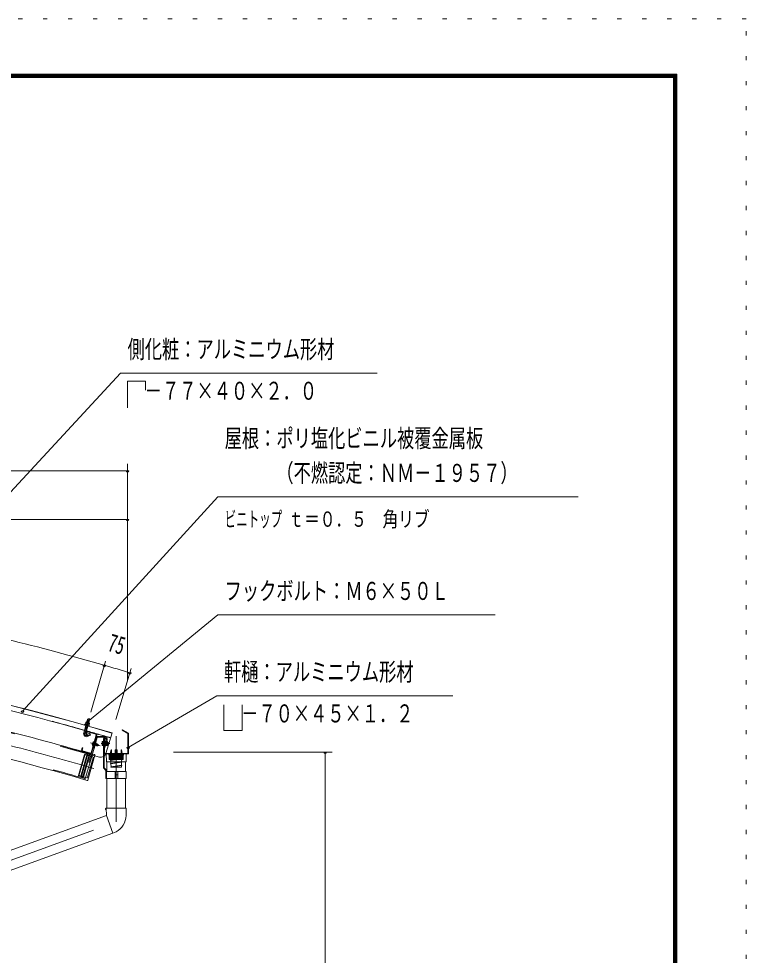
# Model space of a CAD drawing. Units: millimetres, scale not verified. Extents: x -25778 to 25782, y -10500 to 10500.
# Drawn here: x 20536 to 25782, y 3746 to 10500 of the extents above; entities that cross this region are included whole.
import ezdxf
from ezdxf.enums import TextEntityAlignment as Align

# ---------------------------------------------------------------- set-up
doc = ezdxf.new("R2010")
doc.units = ezdxf.units.MM
doc.header["$LTSCALE"] = 60
for name, pattern in [('USER2', [10, 4, -6]), ('USER3', [24, 12, -5, 2, -5]), ('USER4', [3, 0.5, -2.5])]:
    doc.linetypes.add(name, pattern=pattern)
for name, color, linetype, lineweight in [('0-6_2-0BOLD', 7, 'Continuous', 18), ('0-7_2-1HIDDEN', 3, 'USER2', 18), ('0-8_2-2CENTER', 3, 'USER3', 18), ('0-9_2-4THIN', 4, 'Continuous', 18), ('0-A_2-5DIM', 3, 'Continuous', 18), ('0-C_F-F', 5, 'Continuous', 18), ('0-D_F-E_J_ADD', 5, 'USER4', 18)]:
    doc.layers.add(name, color=color, linetype=linetype, lineweight=lineweight)
doc.styles.add('ＭＳ ゴシック', font='')
doc.styles.get('ＭＳ ゴシック').set_extended_font_data('MS Gothic')

msp = doc.modelspace()

# ---------------------------------------------------------------- linework, layer by layer
at = {"layer": '0-6_2-0BOLD'}
for p, q in [((21004.17, 5351.27), (21019.23, 5403.31)), ((21022.35, 5413.08), (21025.48, 5423.91)), ((21039.35, 5419.9), (21036.21, 5409.07)), ((21026.69, 5375.13), (21012.28, 5379.3)), ((21033.64, 5399.14), (21018.58, 5347.1)), ((21026.14, 5355.25), (21021.42, 5338.92)), ((21034.94, 5356.87), (21091.61, 5340.47)), ((21092.72, 5344.31), (21036.05, 5360.71)), ((21094.34, 5335.51), (21057.09, 5206.79)), ((21164.17, 5201), (21208.06, 5349.69)), ((21041.34, 5137.96), (21098.19, 5334.4)), ((21085.46, 5262.48), (21085.5, 5268.08)), ((21089.79, 5259.01), (21091.05, 5274.78)), ((21094.59, 5317.74), (21093.46, 5318.07)), ((21095.02, 5271.42), (21094.94, 5259.73)), ((21099, 5323.27), (21154.76, 5323.27)), ((21101.98, 5256.77), (21102.89, 5271.36)), ((21103.25, 5271.25), (21102.34, 5256.67)), ((21147.01, 5280.49), (21138.23, 5280.49)), ((21147.01, 5288.9), (21151.01, 5288.9)), ((21154.76, 5314.77), (21151.01, 5314.77)), ((21151.01, 5310.77), (21154.76, 5310.77)), ((21168.01, 5314.77), (21158.51, 5314.77)), ((21160.97, 5290.77), (21162.23, 5283.27)), ((21162.23, 5280.49), (21173.5, 5280.49)), ((21178.51, 5265.77), (21178.51, 5280.77)), ((20994.35, 5216.62), (21051.03, 5200.22)), ((21052.14, 5204.06), (20995.46, 5220.46)), ((21083.69, 5260.78), (21083.43, 5260.85)), ((21108.64, 5267.04), (21109.44, 5263.79)), ((21138.23, 5266.05), (21147.01, 5266.05)), ((21151.01, 5257.65), (21147.01, 5257.65)), ((21162.23, 5263.27), (21160.97, 5255.77)), ((21173.5, 5266.05), (21162.23, 5266.05)), ((21032.95, 5008.56), (21085.15, 5188.65)), ((21082.59, 5193.29), (21066.98, 5197.81)), ((21167.26, 5143.97), (21166.25, 5198.27)), ((21307.25, 5141.52), (21169.76, 5141.52)), ((21171.01, 5141.52), (21171.01, 5072.27)), ((21306.01, 5072.27), (21306.01, 5141.52)), ((21310.76, 5198.27), (21309.75, 5143.97)), ((21168.5, 5079.77), (21164.51, 5079.77)), ((21229.76, 5022.27), (21229.76, 5072.27)), ((21249.01, 5072.27), (21249.01, 5022.27)), ((21171.01, 5022.27), (21171.01, 4806.83)), ((21229.76, 5047.27), (21249.01, 5047.27)), ((21306.01, 4806.83), (21306.01, 5022.27)), ((19114.34, 4007.38), (21167.22, 4754.57)), ((21213.39, 4627.71), (19160.52, 3880.52))]:
    msp.add_line(p, q, dxfattribs=at)
for points in [[(21014.27, 5415.42), (21044.29, 5406.73), (21043.18, 5402.89), (21013.16, 5411.58)], [(21072.67, 5246.01), (21086.45, 5294.07), (21092.46, 5292.35), (21078.68, 5244.29)], [(21162.23, 5258.9), (21162.23, 5287.65), (21173.5, 5287.65), (21174.72, 5285.52), (21174.72, 5261.02), (21173.5, 5258.9)]]:
    msp.add_lwpolyline(points, close=True, dxfattribs=at)
for points in [[(21043.09, 5407.08), (21046.23, 5417.91), (21044.52, 5419.68), (21020.99, 5426.49), (21018.61, 5425.9), (21015.47, 5415.07)], [(21025.55, 5425.17), (21032.5, 5449.18), (21046.91, 5445.01), (21039.96, 5421)], [(21032.5, 5449.18), (21035.6, 5450.89), (21045.2, 5448.11), (21046.91, 5445.01)], [(21021.42, 5338.92), (21025.26, 5337.81), (21029.98, 5354.14)], [(21029.4, 5338.45), (21044.73, 5346.9), (21051.97, 5333.76), (21036.64, 5325.31)], [(21154.76, 5319.52), (21154.76, 5202.02), (21322.26, 5202.02), (21322.26, 5346.11), (21280.83, 5370.02), (21282.7, 5373.27), (21326.01, 5348.27), (21326.01, 5198.27), (21151.01, 5198.27)], [(21070.85, 5254.34), (21069.86, 5254.63), (21079.59, 5288.25), (21080.58, 5287.96)], [(21154.76, 5319.52), (21099, 5319.52), (21075.8, 5238.61), (21072.19, 5239.65), (21095.39, 5320.55)], [(21090.69, 5274.89), (21088.92, 5273.19), (21087.11, 5273.71)], [(21098.19, 5316.7), (21101.14, 5315.85), (21088.81, 5273.22)], [(21088.92, 5273.19), (21088.85, 5261.5), (21089.43, 5259.12), (21090.69, 5274.89), (21091.05, 5274.78), (21091.64, 5272.4), (21091.56, 5260.71), (21089.79, 5259.01), (21089.43, 5259.12)], [(21091.64, 5272.4), (21095.02, 5271.42), (21096.79, 5273.12), (21095.53, 5257.35), (21094.94, 5259.73), (21091.56, 5260.71)], [(21095.53, 5257.35), (21095.89, 5257.25), (21097.15, 5273.02), (21096.79, 5273.12)], [(21097.15, 5273.02), (21097.74, 5270.64), (21097.66, 5258.95), (21095.89, 5257.25)], [(21097.66, 5258.95), (21099.53, 5258.41), (21101.52, 5258.63), (21101.12, 5269.66), (21097.74, 5270.64)], [(21101.12, 5269.66), (21102.89, 5271.36), (21103.25, 5271.25), (21104.02, 5268.12), (21104.75, 5258.99), (21102.34, 5256.67), (21101.98, 5256.77), (21101.52, 5258.63)], [(21104.75, 5258.99), (21114.14, 5260.03), (21109.44, 5263.79), (21109.06, 5259.47), (21108.28, 5267.14), (21106.9, 5265.82), (21104.02, 5268.12)], [(21147.01, 5258.9), (21138.23, 5258.9), (21137.01, 5261.02), (21137.01, 5285.52), (21138.23, 5287.65), (21147.01, 5287.65)], [(21310.26, 5022.27), (21164.51, 5022.27), (21164.51, 5079.77), (21147.01, 5097.27), (21147.01, 5310.77)], [(21151.01, 5310.77), (21151.01, 5098.93), (21168.5, 5081.43), (21168.5, 5022.27)], [(21158.51, 5319.52), (21158.51, 5248.27), (21154.76, 5248.27)], [(21158.51, 5310.77), (21168.01, 5310.77), (21168.01, 5294.77), (21172.01, 5294.77), (21172.01, 5310.77)], [(21158.51, 5256.18), (21160.97, 5255.77), (21160.97, 5290.77), (21158.51, 5290.36)], [(21174.72, 5280.77), (21178.51, 5280.77), (21181.01, 5278.27), (21181.01, 5268.27), (21178.51, 5265.77), (21174.72, 5265.77)], [(20992.74, 5225.42), (20997.46, 5241.75), (20993.62, 5242.86), (20988.89, 5226.53)], [(21085.68, 5262.41), (21049.02, 5135.74), (21041.34, 5137.96)], [(21088.85, 5261.5), (21085.46, 5262.48), (21083.69, 5260.78), (21083.8, 5262.17)], [(21106.9, 5265.82), (21109.06, 5259.47), (21108.64, 5267.04), (21108.28, 5267.14)], [(21196.01, 5202.02), (21201, 5227.02), (21203.51, 5227.02), (21203.51, 5202.02)], [(21232.06, 5202.02), (21232.06, 5227.02), (21244.96, 5227.02), (21244.96, 5202.02)], [(21273.51, 5202.02), (21273.51, 5227.02), (21276, 5227.02), (21281.01, 5202.02)], [(21066.98, 5197.81), (21012.7, 5010.52), (21028.3, 5006)], [(21168.5, 5072.27), (21310.26, 5072.27), (21310.26, 5022.27)], [(21166.26, 4806.83), (21160.26, 4801.83), (21160.26, 4796.83), (21166.46, 4796.83)], [(21167.31, 4754.33), (21166.26, 4806.83), (21310.75, 4806.83), (21309.69, 4753.38)], [(21167.31, 4754.33), (21213.31, 4627.94), (21236.98, 4636.29)]]:
    msp.add_lwpolyline(points, dxfattribs=at)
for centre, radius, start, end in [((15820.2, -12904.66), 19031.62, 73.55577, 88.07326), ((15820.2, -12904.66), 19032.88, 73.55577, 88.07326), ((15820.2, -12904.66), 18995.38, 74.14726, 78.36084), ((15820.2, -12904.66), 18845.38, 73.8607, 78.6474), ((21013.07, 5409), 2.5, 73.8607, 253.8607), ((21020.76, 5420.48), 5.83, 36.0182, 73.8607), ((21026.69, 5402.1), 21.84, 54.56461, 93.15678), ((21041.51, 5414.48), 5.83, 73.8607, 111.70319), ((21041.88, 5400.66), 2.5, 253.86072, 73.8607), ((21025.78, 5345.02), 22.5, 163.8607, 298.8607), ((21025.78, 5345.02), 7.5, 163.8607, 298.8607), ((15820.2, -12904.66), 18995.38, 73.55577, 74.10202), ((21033.82, 5353.02), 8, 73.8607, 163.8607), ((21033.82, 5353.02), 4, 73.8607, 163.8607), ((21090.5, 5336.62), 4, 343.86072, 73.8607), ((21090.5, 5336.62), 8, 343.86072, 73.8607), ((15820.2, -12904.66), 18654.62, 73.8364, 77.76871), ((21088.68, 5267.4), 22.75, 113.57584, 214.14557), ((21078.1, 5270.46), 11.73, 121.67393, 206.04745), ((21099, 5319.52), 3.75, 90, 163.99217), ((21158.84, 5273.27), 21.84, 160.7039, 199.29608), ((21142.84, 5284.07), 5.83, 180, 217.84248), ((21151.01, 5310.77), 4, 90, 180), ((21154.76, 5319.52), 3.75, 0, 90), ((21168.01, 5310.77), 4, 0, 90), ((21152.88, 5273.27), 21.84, 340.70392, 19.29608), ((21168.89, 5284.07), 5.83, 322.1575, 0), ((20996.58, 5224.31), 8, 163.8607, 253.8607), ((20996.58, 5224.31), 4, 163.8607, 253.8607), ((21053.25, 5207.91), 8, 253.8607, 343.8607), ((21053.25, 5207.91), 4, 253.8607, 343.8607), ((21128.2, 5211.61), 37.5, 253.66959, 343.55577), ((21142.84, 5262.48), 5.83, 142.1575, 180), ((21168.89, 5262.48), 5.83, 0, 37.84248), ((21081.55, 5189.69), 3.75, 343.83641, 73.8364), ((15820.2, -12904.66), 18840.38, 73.66959, 73.77559), ((21169.76, 5144.02), 2.5, 181.05997, 270), ((21307.25, 5144.02), 2.5, 270, 358.94002), ((21029.35, 5009.6), 3.75, 253.8364, 343.8364), ((21174.71, 4756.07), 135, 297.46495, 358.85423)]:
    msp.add_arc(centre, radius, start, end, dxfattribs=at)
at = {"layer": '0-7_2-1HIDDEN'}
for p, q in [((20984.98, 5028.03), (21034.18, 5197.79)), ((21000.11, 5023.67), (21049.31, 5193.43)), ((21069.27, 5176.98), (21010.44, 5194.03)), ((21013.37, 5195.13), (21026.33, 5191.38)), ((21031.85, 5189.77), (21041.46, 5186.99)), ((21072.68, 5170.78), (21031.97, 5030.32)), ((21046.98, 5185.39), (21062.11, 5181.01)), ((21187.54, 5188.27), (21187.54, 5158.27)), ((21187.89, 5158.27), (21187.89, 5188.27)), ((21188.38, 5188.27), (21188.38, 5158.27)), ((21189, 5158.27), (21189, 5188.27)), ((21189.76, 5188.27), (21189.76, 5158.27)), ((21190.66, 5158.27), (21190.66, 5188.27)), ((21191.69, 5188.27), (21191.69, 5158.27)), ((21192.84, 5158.27), (21192.84, 5188.27)), ((21194.12, 5188.27), (21194.12, 5158.27)), ((21195.52, 5158.27), (21195.52, 5188.27)), ((21197.04, 5188.27), (21197.04, 5158.27)), ((21198.68, 5158.27), (21198.68, 5188.27)), ((21221.59, 5158.27), (21198.76, 5154.75)), ((21198.98, 5154.78), (21198.84, 5158.27)), ((21199.12, 5151.02), (21199.92, 5130.28)), ((21238.51, 5157.09), (21199.33, 5151.04)), ((21199.7, 5130.25), (21277.57, 5142.55)), ((21200.28, 5126.54), (21277.42, 5138.74)), ((21200.42, 5158.27), (21200.42, 5188.27)), ((21202.27, 5188.27), (21202.27, 5158.27)), ((21204.21, 5158.27), (21204.21, 5188.27)), ((21206.25, 5188.27), (21206.25, 5158.27)), ((21208.38, 5158.27), (21208.38, 5188.27)), ((21210.59, 5188.27), (21210.59, 5158.27)), ((21212.88, 5158.27), (21212.88, 5188.27)), ((21215.24, 5188.27), (21215.24, 5158.27)), ((21217.66, 5158.27), (21217.66, 5188.27)), ((21220.14, 5188.27), (21220.14, 5158.27)), ((21222.67, 5158.27), (21222.67, 5188.27)), ((21225.24, 5188.27), (21225.24, 5158.27)), ((21227.85, 5158.27), (21227.85, 5188.27)), ((21230.49, 5188.27), (21230.49, 5158.27)), ((21233.15, 5158.27), (21233.15, 5188.27)), ((21235.82, 5188.27), (21235.82, 5158.27)), ((21241.19, 5158.27), (21241.19, 5188.27)), ((21243.86, 5188.27), (21243.86, 5158.27)), ((21246.52, 5158.27), (21246.52, 5188.27)), ((21249.16, 5188.27), (21249.16, 5158.27)), ((21251.77, 5158.27), (21251.77, 5188.27)), ((21254.34, 5188.27), (21254.34, 5158.27)), ((21256.87, 5158.27), (21256.87, 5188.27)), ((21259.35, 5188.27), (21259.35, 5158.27)), ((21261.77, 5158.27), (21261.77, 5188.27)), ((21264.13, 5188.27), (21264.13, 5158.27)), ((21266.42, 5158.27), (21266.42, 5188.27)), ((21268.63, 5188.27), (21268.63, 5158.27)), ((21270.76, 5158.27), (21270.76, 5188.27)), ((21272.8, 5188.27), (21272.8, 5158.27)), ((21274.74, 5158.27), (21274.74, 5188.27)), ((21276.59, 5188.27), (21276.59, 5158.27)), ((21277.42, 5138.77), (21276.62, 5118.02)), ((21277.56, 5142.52), (21278.36, 5163.27)), ((21278.34, 5158.27), (21278.34, 5188.27)), ((21279.97, 5188.27), (21279.97, 5158.27)), ((21281.49, 5158.27), (21281.49, 5188.27)), ((21282.89, 5188.27), (21282.89, 5158.27)), ((21284.17, 5158.27), (21284.17, 5188.27)), ((21285.33, 5188.27), (21285.33, 5158.27)), ((21286.35, 5158.27), (21286.35, 5188.27)), ((21287.25, 5188.27), (21287.25, 5158.27)), ((21288.01, 5158.27), (21288.01, 5188.27)), ((21288.5, 5195.77), (21288.5, 5198.27)), ((21288.64, 5188.27), (21288.64, 5158.27)), ((21289.12, 5158.27), (21289.12, 5188.27)), ((21289.48, 5188.27), (21289.48, 5158.27)), ((21200.86, 5105.78), (21200.06, 5126.52)), ((21276.62, 5118.06), (21200.63, 5105.75)), ((21201.23, 5102.04), (21276.48, 5114.23)), ((21025.77, 5026.9), (20966.95, 5043.96)), ((20968.83, 5041.46), (20981.79, 5037.7)), ((20987.31, 5036.1), (20996.92, 5033.32)), ((21002.44, 5031.72), (21017.57, 5027.33))]:
    msp.add_line(p, q, dxfattribs=at)
for points in [[(21010.69, 5194.87), (20966.7, 5043.12), (20968.41, 5040.02), (21013.78, 5196.57)], [(21186.01, 5195.77), (21291.01, 5195.77), (21291.01, 5188.27), (21186.01, 5188.27)]]:
    msp.add_lwpolyline(points, close=True, dxfattribs=at)
for points in [[(21030.78, 5198.77), (21028.04, 5197.26), (20980.09, 5031.82), (20981.64, 5028.99)], [(21045.94, 5194.4), (21043.16, 5192.87), (20995.21, 5027.43), (20996.76, 5024.63)], [(21187.26, 5188.27), (21187.26, 5158.27), (21289.76, 5158.27), (21289.76, 5188.27)], [(21288.5, 5198.27), (21188.5, 5198.27), (21188.5, 5195.77)], [(21276.48, 5114.27), (21276, 5102.02), (21201, 5102.02)]]:
    msp.add_lwpolyline(points, dxfattribs=at)
for centre, radius, start, end in [((15820.2, -12904.66), 18840.38, 73.77559, 88.07326), ((15820.2, -12904.66), 18838.38, 73.8364, 87.79263), ((15820.2, -12904.66), 18996.62, 74.14725, 78.36087), ((15820.2, -12904.66), 18996.62, 73.55577, 74.10199), ((15820.2, -12904.66), 18661.62, 73.8364, 77.79185), ((21067.88, 5172.18), 5, 343.83641, 73.8364), ((21199.05, 5152.9), 1.88, 98.77223, 278.77222), ((21277.49, 5140.65), 1.88, 267.79741, 87.79738), ((21199.99, 5128.4), 1.88, 98.98212, 278.98212), ((21200.93, 5103.89), 1.88, 99.20219, 279.20218), ((21276.55, 5116.14), 1.88, 267.79741, 87.79738), ((21027.17, 5031.71), 5, 253.8364, 343.8364)]:
    msp.add_arc(centre, radius, start, end, dxfattribs=at)
at = {"layer": '0-8_2-2CENTER'}
for p, q in [((21011.37, 5349.19), (21042.49, 5456.7)), ((21054.92, 5343.95), (21033.02, 5331.88)), ((21123.27, 5257.39), (21052.15, 5277.97)), ((21192.01, 5273.27), (21129.5, 5273.27))]:
    msp.add_line(p, q, dxfattribs=at)
msp.add_lwpolyline([(19158.06, 747.08), (19045.2, 788.16), (19045.2, 3910.38), (21238.51, 4708.68), (21238.51, 5325.27)], dxfattribs=at)
for centre, radius, start, end in [((15820.2, -12904.66), 18750, 73.71976, 87.96529), ((21025.78, 5345.02), 15, 163.8607, 298.8607)]:
    msp.add_arc(centre, radius, start, end, dxfattribs=at)
at = {"layer": '0-9_2-4THIN'}
for p, q in [((21034.18, 5450.11), (21026.85, 5424.79)), ((21038.66, 5421.37), (21045.99, 5446.69)), ((21013.58, 5378.92), (21011.63, 5377.05)), ((21013.58, 5378.92), (21020.53, 5402.94)), ((21174.72, 5279.42), (21179.86, 5279.42)), ((21179.86, 5267.12), (21174.72, 5267.12))]:
    msp.add_line(p, q, dxfattribs=at)
msp.add_lwpolyline([(21032.34, 5399.52), (21025.39, 5375.51), (21026.04, 5372.88)], dxfattribs=at)
at = {"layer": '0-A_2-5DIM'}
for p, q in [((21270.2, 7945.09), (19199.38, 5706.8)), ((21270.2, 7945.09), (23120.2, 7945.09)), ((21448.98, 7822.14), (21448.98, 7886.53)), ((21320.19, 7240.09), (16320.19, 7240.09)), ((21330.19, 7240.09), (21310.19, 7240.09)), ((21320.19, 5731.54), (21320.19, 7290.09)), ((21970.2, 7053.03), (20563.13, 5506.44)), ((21970.2, 7053.03), (24570.2, 7053.03)), ((16320.19, 6890.09), (21320.19, 6890.09)), ((21330.19, 6890.09), (21310.19, 6890.09)), ((21054.9, 5499.62), (21161.44, 5867.78)), ((21162.7, 5837.57), (21142.7, 5837.57)), ((21345.49, 5815.31), (21236.76, 5446.92)), ((21346.22, 5783.93), (21326.22, 5783.93)), ((22015.12, 5368.48), (22015.12, 5552.42)), ((20573.13, 5506.44), (20553.13, 5506.44)), ((21041.38, 5429.19), (21021.38, 5429.19)), ((21334.36, 5244.61), (21314.36, 5244.61)), ((21650.33, 5210.77), (22795.19, 5210.77)), ((22755.18, 5210.77), (22735.18, 5210.77)), ((22745.18, 5210.77), (22745.18, 595.09))]:
    msp.add_line(p, q, dxfattribs=at)
for points in [[(21448.98, 7886.53), (21320.2, 7886.53), (21320.2, 7695.09)], [(21031.38, 5429.2), (21970.2, 6201.84), (23970.2, 6201.84)], [(23665.12, 5618.48), (21965.12, 5618.48), (21324.36, 5244.61)], [(22146.76, 5552.42), (22146.76, 5368.48), (22015.12, 5368.48)]]:
    msp.add_lwpolyline(points, dxfattribs=at)
for centre, radius, start, end in [((21320.19, 7240.09), 10, 180, 0), ((21320.19, 6890.09), 10, 180, 0), ((16317.85, -10870.49), 17393.53, 73.86102, 78.64738), ((21152.7, 5837.57), 10, 180, 0), ((11163.28, -28683.54), 35937.38, 73.55623, 73.86107), ((21336.22, 5783.93), 10, 180, 0), ((20563.13, 5506.44), 10, 180, 0), ((21031.38, 5429.19), 10, 180, 0), ((21324.36, 5244.61), 10, 180, 0), ((22745.18, 5210.77), 10, 180, 0)]:
    msp.add_arc(centre, radius, start, end, dxfattribs=at)
at = {"layer": '0-C_F-F'}
for points in [[(-3418.39, 10100.16), (-3418.39, -9999.84), (25281.61, -9999.84), (25281.61, 10100.16)], [(-3415.89, 10097.66), (25279.11, 10097.66), (25279.11, -9997.34), (-3415.89, -9997.34)], [(-3413.39, 10095.16), (-3413.39, -9994.84), (25276.61, -9994.84), (25276.61, 10095.16)], [(-3410.89, 10092.66), (25274.11, 10092.66), (25274.11, -9992.34), (-3410.89, -9992.34)], [(-3408.39, 10090.16), (25271.61, 10090.16), (25271.61, -9989.84), (-3408.39, -9989.84)], [(-3405.89, 10087.66), (25269.11, 10087.66), (25269.11, -9987.34), (-3405.89, -9987.34)], [(-3403.39, 10085.16), (25266.61, 10085.16), (25266.61, -9984.84), (-3403.39, -9984.84)], [(-3400.89, 10082.66), (-3400.89, -9982.34), (25264.11, -9982.34), (25264.11, 10082.66)], [(-3398.39, 10080.16), (-3398.39, -9979.84), (25261.61, -9979.84), (25261.61, 10080.16)], [(-3395.89, 10077.66), (-3395.89, -9977.34), (25259.11, -9977.34), (25259.11, 10077.66)], [(-3393.39, 10075.16), (25256.61, 10075.16), (25256.61, -9974.84), (-3393.39, -9974.84)]]:
    msp.add_lwpolyline(points, close=True, dxfattribs=at)
at = {"layer": '0-D_F-E_J_ADD'}
msp.add_lwpolyline([(-3918.39, 10500.16), (-3918.39, -10499.84), (25781.61, -10499.84), (25781.61, 10500.16)], close=True, dxfattribs=at)

# ---------------------------------------------------------------- texts
at = {"layer": '0-A_2-5DIM', "color": 7, "style": 'ＭＳ ゴシック'}
for s, height, width, p in [('側化粧：アルミニウム形材', 130.2, 0.7, (21320.2, 8012.85)), ('\u3000－７７×４０×２．０', 130.2, 0.7, (21320.2, 7712.85)), ('屋根：ポリ塩化ビニル被覆金属板', 130.2, 0.7, (22020.2, 7370.8)), ('\u3000\u3000\u3000（不燃認定：ＮＭ－１９５７）', 130.2, 0.7, (22020.2, 7120.8)), ('ビニトップ ', 110.7, 0.55, (22020.2, 6803.03)), ('ｔ＝０．５\u3000角リブ', 110.7, 0.75, (22479.48, 6803.03)), ('フックボルト：Ｍ６×５０Ｌ', 130.2, 0.7, (22020.2, 6269.61)), ('軒樋：アルミニウム形材', 130.2, 0.7, (22015.12, 5686.24)), ('\u3000－７０×４５×１．２', 130.2, 0.7, (22015.12, 5386.24))]:
    msp.add_text(s, height=height, dxfattribs=dict(at, width=width)).set_placement(p, align=Align.BOTTOM_LEFT)
at = {"layer": '0-A_2-5DIM', "color": 7, "style": 'ＭＳ ゴシック', "width": 0.65}
msp.add_text('75', height=130.2, rotation=343.708, dxfattribs=at).set_placement((21157.93, 5906.78), align=Align.BOTTOM_LEFT)

doc.saveas('drawing.dxf')
